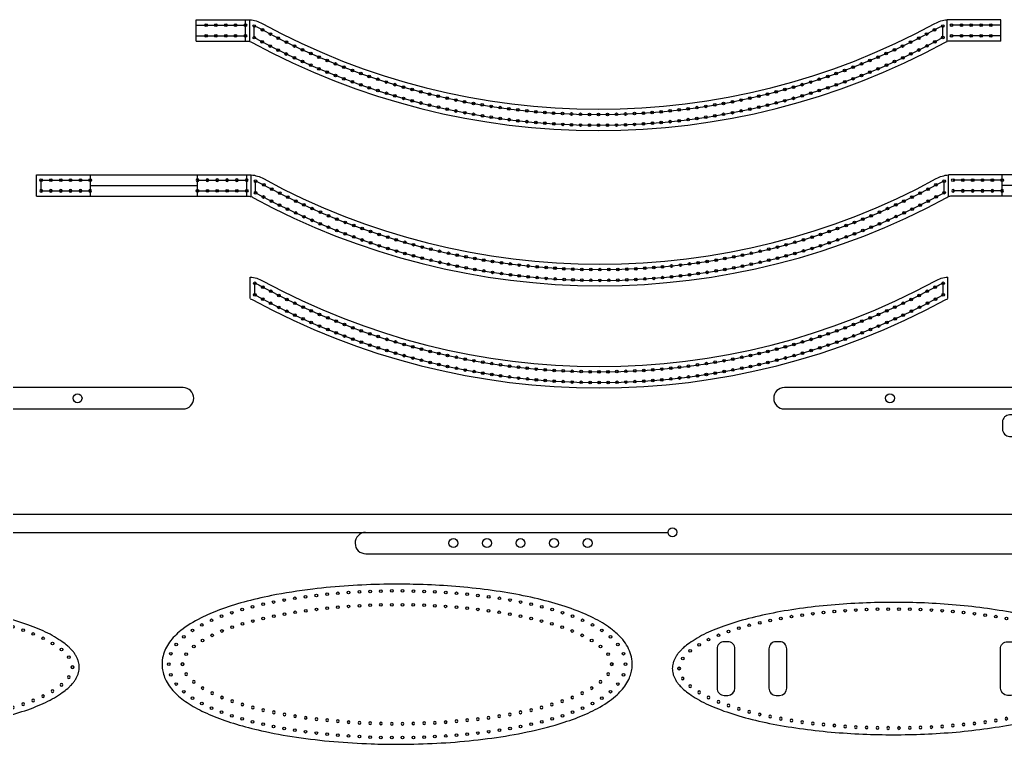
# Model space of a CAD drawing. Header units: millimetres. Extents: x 333 to 1754, y 862 to 1633.
# Drawn here: x 727 to 1278, y 1228 to 1633 of the extents above; entities that cross this region are included whole.
import ezdxf

# ---------------------------------------------------------------- set-up
doc = ezdxf.new("R2010")
doc.units = ezdxf.units.MM

# ---------------------------------------------------------------- blocks, each defined once
blk = doc.blocks.new('*U60')
blk.add_circle((0, 0), 2.5)
blk = doc.blocks.new('*U62')
at = {"color": 0, "linetype": 'ByBlock', "lineweight": -2, "transparency": 16777216, "rotation": 180}
for p in [(1435.17, 897.9), (1453.92, 897.9), (1472.67, 897.9), (1491.42, 897.9), (1510.17, 897.9)]:
    blk.add_blockref('*U60', p, dxfattribs=at)
blk = doc.blocks.new('*U87')
blk.add_circle((0, 0), 0.75)
blk = doc.blocks.new('*U88')
at = {"color": 0, "linetype": 'ByBlock', "lineweight": -2, "transparency": 16777216}
for p in [(738.77, 1542.91), (744.27, 1542.91), (749.77, 1542.91), (755.27, 1542.91), (760.77, 1542.91), (766.27, 1542.91)]:
    blk.add_blockref('*U87', p, dxfattribs=at)
blk = doc.blocks.new('*U89')
blk.add_circle((0, 0), 0.75)
blk = doc.blocks.new('*U91')
at = {"color": 0, "linetype": 'ByBlock', "lineweight": -2, "transparency": 16777216}
for p in [(738.77, 1542.91), (744.27, 1542.91), (749.77, 1542.91), (755.27, 1542.91), (760.77, 1542.91), (766.27, 1542.91)]:
    blk.add_blockref('*U89', p, dxfattribs=at)
blk = doc.blocks.new('*U95')
blk.add_circle((0, 0), 0.75)
blk = doc.blocks.new('*U96')
at = {"color": 0, "linetype": 'ByBlock', "lineweight": -2, "transparency": 16777216}
for p in [(738.77, 1542.91), (744.27, 1542.91), (749.77, 1542.91), (755.27, 1542.91), (760.77, 1542.91), (766.27, 1542.91)]:
    blk.add_blockref('*U95', p, dxfattribs=at)
blk = doc.blocks.new('*U92')
blk.add_circle((0, 0), 0.75)
blk = doc.blocks.new('*U94')
at = {"color": 0, "linetype": 'ByBlock', "lineweight": -2, "transparency": 16777216}
for p in [(738.77, 1542.91), (744.27, 1542.91), (749.77, 1542.91), (755.27, 1542.91), (760.77, 1542.91), (766.27, 1542.91)]:
    blk.add_blockref('*U92', p, dxfattribs=at)
blk = doc.blocks.new('*U97')
blk.add_circle((0, 0), 0.75)
blk = doc.blocks.new('*U98')
at = {"color": 0, "linetype": 'ByBlock', "lineweight": -2, "transparency": 16777216}
for p, rotation in [((858.77, 1542.4), 343.8102949112793), ((863.31, 1540.27), 331.7163696974409), ((867.74, 1537.92), 332.44159098725), ((1234.8, 1537.92), 27.55840901272423), ((1239.24, 1540.27), 28.28363030253378), ((1243.77, 1542.4), 16.18970508889122), ((872.21, 1535.63), 333.166812277059), ((876.7, 1533.39), 333.8920335668676), ((1225.84, 1533.39), 26.10796643310564), ((1230.34, 1535.63), 26.83318772291519), ((881.23, 1531.21), 334.6172548566761), ((885.78, 1529.09), 335.3424761464852), ((890.35, 1527.02), 336.0676974362942), ((1212.19, 1527.02), 23.93230256367799), ((1216.77, 1529.09), 24.65752385348657), ((1221.32, 1531.21), 25.3827451432961), ((894.96, 1525.01), 336.7929187261033), ((899.58, 1523.06), 337.5181400159128), ((904.23, 1521.17), 338.2433613057218), ((1198.31, 1521.17), 21.75663869425037), ((1202.96, 1523.06), 22.48185998405993), ((1207.59, 1525.01), 23.20708127386945), ((908.91, 1519.34), 338.9685825955303), ((913.61, 1517.57), 339.6938038853389), ((918.33, 1515.86), 340.4190251751484), ((1184.22, 1515.86), 19.58097482482325), ((1188.94, 1517.57), 20.30619611463179), ((1193.64, 1519.34), 21.03141740444084), ((923.07, 1514.2), 341.144246464957), ((927.83, 1512.61), 341.8694677547655), ((932.61, 1511.08), 342.5946890445746), ((937.41, 1509.61), 343.3199103343841), ((1165.13, 1509.61), 16.68008966558808), ((1169.93, 1511.08), 17.40531095539662), ((1174.72, 1512.61), 18.13053224520566), ((1179.48, 1514.2), 18.85575353501471), ((942.23, 1508.2), 344.0451316241936), ((947.07, 1506.85), 344.7703529140027), ((951.92, 1505.56), 345.4955742038117), ((956.79, 1504.33), 346.2207954936203), ((1145.76, 1504.33), 13.77920450635239), ((1150.62, 1505.56), 14.50442579616094), ((1155.48, 1506.85), 15.22964708596999), ((1160.31, 1508.2), 15.95486837577953), ((961.67, 1503.17), 346.9460167834293), ((966.57, 1502.06), 347.6712380732384), ((971.48, 1501.02), 348.3964593630474), ((976.41, 1500.04), 349.121680652856), ((981.34, 1499.13), 349.8469019426645), ((1121.2, 1499.13), 10.15309805730819), ((1126.14, 1500.04), 10.87831934711769), ((1131.06, 1501.02), 11.60354063692725), ((1135.97, 1502.06), 12.3287619267358), ((1140.87, 1503.17), 13.05398321654383), ((986.29, 1498.27), 350.5721232324721), ((991.25, 1497.48), 351.2973445222801), ((996.22, 1496.75), 352.0225658120897), ((1001.2, 1496.09), 352.7477871018992), ((1006.18, 1495.49), 353.4730083917083), ((1011.17, 1494.95), 354.1982296815168), ((1016.17, 1494.47), 354.9234509713253), ((1021.18, 1494.06), 355.6486722611345), ((1026.18, 1493.71), 356.3738935509429), ((1031.2, 1493.42), 357.0991148407521), ((1036.21, 1493.2), 357.8243361305607), ((1041.23, 1493.04), 358.5495574203683), ((1061.31, 1493.04), 1.450442579603066), ((1066.33, 1493.2), 2.175663869412023), ((1071.35, 1493.42), 2.900885159220625), ((1076.36, 1493.71), 3.626106449028683), ((1081.37, 1494.06), 4.35132773883675), ((1086.37, 1494.47), 5.076549028644823), ((1091.37, 1494.95), 5.801770318453344), ((1096.36, 1495.49), 6.526991608262392), ((1101.35, 1496.09), 7.252212898071994), ((1106.33, 1496.75), 7.977434187880987), ((1111.29, 1497.48), 8.70265547768954), ((1116.25, 1498.27), 9.42787676749865), ((1046.25, 1492.95), 359.2747787101759), ((1056.29, 1492.95), 0.7252212897939668)]:
    blk.add_blockref('*U97', p, dxfattribs=dict(at, rotation=rotation))
blk.add_blockref('*U97', (1051.27, 1492.91), dxfattribs=at)
blk = doc.blocks.new('*U99')
blk.add_circle((0, 0), 0.75)
blk = doc.blocks.new('*U100')
at = {"color": 0, "linetype": 'ByBlock', "lineweight": -2, "transparency": 16777216}
for p, rotation in [((858.77, 1535.91), 331.4426216094349), ((863.2, 1533.53), 332.1566682406365), ((1239.41, 1533.56), 27.85230547437936), ((1243.83, 1535.94), 28.56635210558097), ((867.65, 1531.22), 332.8707148718381), ((872.13, 1528.96), 333.5847615030393), ((876.64, 1526.75), 334.2988081342404), ((1225.97, 1526.78), 25.71016558077341), ((1230.47, 1528.99), 26.42421221197558), ((1234.95, 1531.25), 27.13825884317771), ((881.17, 1524.6), 335.0128547654425), ((885.73, 1522.51), 335.7269013966447), ((890.32, 1520.48), 336.4409480278468), ((1212.28, 1520.5), 23.56802568716748), ((1216.87, 1522.54), 24.28207231836914), ((1221.43, 1524.63), 24.99611894957128), ((894.93, 1518.5), 337.154994659049), ((899.57, 1516.58), 337.8690412902505), ((1203.03, 1516.61), 22.13993242476421), ((1207.67, 1518.53), 22.85397905596587), ((904.23, 1514.72), 338.5830879214518), ((908.91, 1512.92), 339.2971345526528), ((913.62, 1511.17), 340.011181183855), ((918.35, 1509.49), 340.7252278150577), ((1184.26, 1509.51), 19.28374589995668), ((1188.99, 1511.19), 19.9977925311583), ((1193.69, 1512.94), 20.71183916235993), ((1198.37, 1514.74), 21.42588579356207), ((923.09, 1507.86), 341.4392744462598), ((927.86, 1506.29), 342.153321077462), ((932.65, 1504.78), 342.8673677086641), ((1169.96, 1504.8), 17.14160600635023), ((1174.74, 1506.31), 17.85565263755238), ((1179.51, 1507.88), 18.56969926875452), ((937.45, 1503.33), 343.5814143398657), ((942.27, 1501.95), 344.2954609710669), ((947.11, 1500.62), 345.0095076022681), ((951.97, 1499.35), 345.7235542334696), ((1150.64, 1499.37), 14.28541948154163), ((1155.49, 1500.63), 14.99946611274377), ((1160.33, 1501.96), 15.71351274394593), ((1165.15, 1503.35), 16.42755937514807), ((956.84, 1498.14), 346.4376008646707), ((961.73, 1497), 347.1516474958729), ((966.63, 1495.91), 347.8656941270746), ((971.54, 1494.89), 348.5797407582767), ((976.46, 1493.92), 349.2937873894788), ((981.4, 1493.02), 350.0078340206809), ((1121.21, 1493.03), 10.00113969432924), ((1126.14, 1493.94), 10.71518632553145), ((1131.07, 1494.9), 11.42923295673307), ((1135.98, 1495.92), 12.14327958793523), ((1140.88, 1497.01), 12.85732621913731), ((1145.77, 1498.16), 13.57137285033952), ((986.35, 1492.18), 350.7218806518826), ((991.31, 1491.4), 351.4359272830837), ((996.27, 1490.69), 352.1499739142849), ((1001.25, 1490.03), 352.864020545487), ((1006.23, 1489.44), 353.5780671766892), ((1011.22, 1488.91), 354.2921138078898), ((1016.22, 1488.44), 355.0061604390914), ((1021.22, 1488.04), 355.7202070702936), ((1026.23, 1487.69), 356.4342537014958), ((1076.38, 1487.7), 3.574720013515085), ((1081.39, 1488.04), 4.288766644716582), ((1086.39, 1488.45), 5.002813275917857), ((1091.39, 1488.92), 5.716859907119372), ((1096.38, 1489.45), 6.430906538321618), ((1101.36, 1490.04), 7.144953169522727), ((1106.33, 1490.7), 7.85899980072388), ((1111.3, 1491.41), 8.573046431925441), ((1116.26, 1492.19), 9.287093063127605), ((1031.24, 1487.41), 357.1483003326979), ((1036.25, 1487.19), 357.8623469639), ((1041.27, 1487.04), 358.5763935951016), ((1046.29, 1486.95), 359.290440226304), ((1051.3, 1486.91), 0.004486857512984799), ((1056.32, 1486.95), 0.7185334887076087), ((1061.34, 1487.04), 1.432580119910216), ((1066.36, 1487.2), 2.146626751111555), ((1071.37, 1487.42), 2.860673382313471)]:
    blk.add_blockref('*U99', p, dxfattribs=dict(at, rotation=rotation))
blk = doc.blocks.new('*U106')
blk.add_circle((0, 0), 0.75)
blk = doc.blocks.new('*U107')
at = {"color": 0, "linetype": 'ByBlock', "lineweight": -2, "transparency": 16777216}
for p in [(738.77, 1542.91), (744.27, 1542.91), (749.77, 1542.91), (755.27, 1542.91), (760.77, 1542.91), (766.27, 1542.91)]:
    blk.add_blockref('*U106', p, dxfattribs=at)
blk = doc.blocks.new('*U104')
blk.add_circle((0, 0), 0.75)
blk = doc.blocks.new('*U105')
at = {"color": 0, "linetype": 'ByBlock', "lineweight": -2, "transparency": 16777216}
for p in [(738.77, 1542.91), (744.27, 1542.91), (749.77, 1542.91), (755.27, 1542.91), (760.77, 1542.91), (766.27, 1542.91)]:
    blk.add_blockref('*U104', p, dxfattribs=at)
blk = doc.blocks.new('*U119')
blk.add_circle((0, 0), 0.75)
blk = doc.blocks.new('*U120')
at = {"color": 0, "linetype": 'ByBlock', "lineweight": -2, "transparency": 16777216}
for p, rotation in [((858.29, 1485.28), 343.8102949112793), ((862.83, 1483.15), 331.716369697441), ((1238.76, 1483.15), 28.28363030254546), ((1243.29, 1485.28), 16.18970508890392), ((867.27, 1480.8), 332.4415909872485), ((871.73, 1478.5), 333.166812277057), ((876.23, 1476.27), 333.8920335668656), ((1225.36, 1476.27), 26.10796643312034), ((1229.86, 1478.5), 26.83318772292888), ((1234.32, 1480.8), 27.55840901273742), ((880.75, 1474.09), 334.6172548566742), ((885.3, 1471.96), 335.3424761464827), ((1216.29, 1471.96), 24.65752385350426), ((1220.84, 1474.09), 25.3827451433128), ((889.88, 1469.9), 336.0676974362917), ((894.48, 1467.89), 336.7929187261002), ((899.1, 1465.94), 337.5181400159083), ((1202.48, 1465.94), 22.48185998402077), ((1207.11, 1467.89), 23.20708127382979), ((1211.71, 1469.9), 23.93230256369572), ((903.76, 1464.05), 338.2433613057163), ((908.43, 1462.22), 338.9685825955244), ((913.13, 1460.44), 339.6938038853324), ((1188.46, 1460.44), 20.30619611459515), ((1193.16, 1462.22), 21.03141740440317), ((1197.83, 1464.05), 21.75663869421169), ((917.85, 1458.73), 340.4190251751415), ((922.59, 1457.08), 341.1442464649496), ((927.35, 1455.49), 341.8694677547581), ((1174.24, 1455.49), 18.13053224516999), ((1179, 1457.08), 18.85575353497806), ((1183.74, 1458.73), 19.58097482478658), ((932.13, 1453.95), 342.5946890445666), ((936.93, 1452.48), 343.3199103343752), ((941.75, 1451.07), 344.0451316241837), ((946.59, 1449.72), 344.7703529139922), ((1155, 1449.72), 15.22964708593885), ((1159.84, 1451.07), 15.95486837574688), ((1164.65, 1452.48), 16.68008966555441), ((1169.46, 1453.95), 17.40531095536249), ((951.44, 1448.43), 345.4955742038008), ((956.31, 1447.21), 346.2207954936083), ((961.19, 1446.04), 346.9460167834163), ((966.09, 1444.94), 347.6712380732243), ((971.01, 1443.9), 348.3964593630324), ((1130.58, 1443.9), 11.60354063689663), ((1135.5, 1444.94), 12.32876192670568), ((1140.39, 1446.04), 13.05398321651426), ((1145.28, 1447.21), 13.77920450632274), ((1150.15, 1448.43), 14.50442579613084), ((975.93, 1442.92), 349.1216806528404), ((980.87, 1442), 349.8469019426495), ((985.81, 1441.15), 350.572123232458), ((990.77, 1440.36), 351.2973445222656), ((995.74, 1439.63), 352.0225658120731), ((1000.72, 1438.96), 352.7477871018805), ((1005.7, 1438.36), 353.4730083916887), ((1010.69, 1437.82), 354.1982296814972), ((1090.89, 1437.82), 5.801770318429809), ((1095.89, 1438.36), 6.526991608237825), ((1100.87, 1438.96), 7.252212898046396), ((1105.85, 1439.63), 7.977434187854448), ((1110.82, 1440.36), 8.702655477662464), ((1115.77, 1441.15), 9.427876767470497), ((1120.72, 1442), 10.15309805727852), ((1125.66, 1442.92), 10.87831934708708), ((1015.69, 1437.35), 354.9234509713053), ((1020.7, 1436.93), 355.6486722611133), ((1025.71, 1436.59), 356.373893550921), ((1030.72, 1436.3), 357.0991148407285), ((1035.73, 1436.08), 357.824336130537), ((1040.75, 1435.92), 358.5495574203456), ((1045.77, 1435.82), 359.2747787101533), ((1055.82, 1435.82), 0.7252212897703461), ((1060.84, 1435.92), 1.450442579578438), ((1065.85, 1436.08), 2.175663869386554), ((1070.87, 1436.3), 2.90088515919511), ((1075.88, 1436.59), 3.626106449004242), ((1080.89, 1436.93), 4.351327738813275), ((1085.9, 1437.35), 5.07654902862182)]:
    blk.add_blockref('*U119', p, dxfattribs=dict(at, rotation=rotation))
blk.add_blockref('*U119', (1050.79, 1435.79), dxfattribs=at)
blk = doc.blocks.new('*U117')
blk.add_circle((0, 0), 0.75)
blk = doc.blocks.new('*U118')
at = {"color": 0, "linetype": 'ByBlock', "lineweight": -2, "transparency": 16777216}
for p, rotation in [((858.29, 1478.78), 331.4426216094349), ((862.72, 1476.41), 332.1566682406365), ((1238.93, 1476.44), 27.85230547437936), ((1243.35, 1478.81), 28.56635210558097), ((867.17, 1474.1), 332.8707148718381), ((871.65, 1471.83), 333.5847615030393), ((1230, 1471.86), 26.42421221197558), ((1234.48, 1474.12), 27.13825884317771), ((876.16, 1469.63), 334.2988081342404), ((880.69, 1467.48), 335.0128547654425), ((885.25, 1465.39), 335.7269013966447), ((1216.39, 1465.42), 24.28207231836914), ((1220.95, 1467.51), 24.99611894957128), ((1225.49, 1469.66), 25.71016558077341), ((889.84, 1463.36), 336.4409480278468), ((894.45, 1461.38), 337.154994659049), ((1207.19, 1461.4), 22.85397905596587), ((1211.8, 1463.38), 23.56802568716748), ((899.09, 1459.46), 337.8690412902505), ((903.75, 1457.6), 338.5830879214518), ((908.44, 1455.79), 339.2971345526528), ((1193.21, 1455.82), 20.71183916235993), ((1197.89, 1457.62), 21.42588579356207), ((1202.56, 1459.48), 22.13993242476421), ((913.14, 1454.05), 340.011181183855), ((917.87, 1452.36), 340.7252278150577), ((922.61, 1450.74), 341.4392744462598), ((927.38, 1449.17), 342.153321077462), ((1174.27, 1449.19), 17.85565263755238), ((1179.03, 1450.76), 18.56969926875452), ((1183.78, 1452.38), 19.28374589995668), ((1188.51, 1454.07), 19.9977925311583), ((932.17, 1447.66), 342.8673677086641), ((936.97, 1446.21), 343.5814143398657), ((941.8, 1444.82), 344.2954609710669), ((946.64, 1443.5), 345.0095076022681), ((1155.01, 1443.51), 14.99946611274377), ((1159.85, 1444.84), 15.71351274394593), ((1164.68, 1446.23), 16.42755937514807), ((1169.48, 1447.68), 17.14160600635023), ((951.49, 1442.23), 345.7235542334696), ((956.36, 1441.02), 346.4376008646707), ((961.25, 1439.87), 347.1516474958729), ((966.15, 1438.79), 347.8656941270746), ((971.06, 1437.76), 348.5797407582767), ((1130.59, 1437.78), 11.42923295673307), ((1135.5, 1438.8), 12.14327958793523), ((1140.4, 1439.89), 12.85732621913731), ((1145.29, 1441.04), 13.57137285033952), ((1150.16, 1442.24), 14.28541948154163), ((975.99, 1436.8), 349.2937873894788), ((980.92, 1435.9), 350.0078340206809), ((985.87, 1435.06), 350.7218806518826), ((990.83, 1434.28), 351.4359272830837), ((995.79, 1433.56), 352.1499739142849), ((1000.77, 1432.91), 352.864020545487), ((1005.75, 1432.32), 353.5780671766892), ((1095.9, 1432.33), 6.430906538321618), ((1100.88, 1432.92), 7.144953169522727), ((1105.86, 1433.57), 7.85899980072388), ((1110.82, 1434.29), 8.573046431925441), ((1115.78, 1435.07), 9.287093063127605), ((1120.73, 1435.91), 10.00113969432924), ((1125.66, 1436.81), 10.71518632553145), ((1010.74, 1431.79), 354.2921138078898), ((1015.74, 1431.32), 355.0061604390914), ((1020.74, 1430.91), 355.7202070702936), ((1025.75, 1430.57), 356.4342537014958), ((1030.76, 1430.29), 357.1483003326979), ((1035.77, 1430.07), 357.8623469639), ((1040.79, 1429.92), 358.5763935951016), ((1045.81, 1429.82), 359.290440226304), ((1050.83, 1429.79), 0.004486857512984799), ((1055.84, 1429.82), 0.7185334887076087), ((1060.86, 1429.92), 1.432580119910216), ((1065.88, 1430.07), 2.146626751111555), ((1070.89, 1430.29), 2.860673382313471), ((1075.9, 1430.57), 3.574720013515085), ((1080.91, 1430.92), 4.288766644716582), ((1085.91, 1431.33), 5.002813275917857), ((1090.91, 1431.79), 5.716859907119372)]:
    blk.add_blockref('*U117', p, dxfattribs=dict(at, rotation=rotation))
blk = doc.blocks.new('*U158')
blk.add_circle((0, 0), 0.75)
blk = doc.blocks.new('*U159')
at = {"color": 0, "linetype": 'ByBlock', "lineweight": -2, "transparency": 16777216}
for p, rotation in [((858.01, 1629.12), 343.8102949112793), ((862.55, 1627), 331.7163696974409), ((1238.48, 1627), 28.28363030253378), ((1243.02, 1629.12), 16.18970508889122), ((866.99, 1624.65), 332.44159098725), ((871.45, 1622.35), 333.166812277059), ((875.95, 1620.12), 333.8920335668676), ((1225.08, 1620.12), 26.10796643310564), ((1229.58, 1622.35), 26.83318772291519), ((1234.04, 1624.65), 27.55840901272423), ((880.47, 1617.93), 334.6172548566761), ((885.02, 1615.81), 335.3424761464852), ((1216.01, 1615.81), 24.65752385348657), ((1220.56, 1617.93), 25.3827451432961), ((889.6, 1613.75), 336.0676974362942), ((894.2, 1611.74), 336.7929187261033), ((898.83, 1609.79), 337.5181400159128), ((1202.2, 1609.79), 22.48185998405993), ((1206.83, 1611.74), 23.20708127386945), ((1211.43, 1613.75), 23.93230256367799), ((903.48, 1607.9), 338.2433613057218), ((908.15, 1606.07), 338.9685825955303), ((912.85, 1604.29), 339.6938038853389), ((1188.18, 1604.29), 20.30619611463179), ((1192.88, 1606.07), 21.03141740444084), ((1197.55, 1607.9), 21.75663869425037), ((917.57, 1602.58), 340.4190251751484), ((922.31, 1600.93), 341.144246464957), ((927.07, 1599.34), 341.8694677547655), ((931.85, 1597.8), 342.5946890445746), ((1169.18, 1597.8), 17.40531095539662), ((1173.96, 1599.34), 18.13053224520566), ((1178.72, 1600.93), 18.85575353501471), ((1183.46, 1602.58), 19.58097482482325), ((936.65, 1596.33), 343.3199103343841), ((941.47, 1594.92), 344.0451316241936), ((946.31, 1593.57), 344.7703529140027), ((951.16, 1592.28), 345.4955742038117), ((1149.87, 1592.28), 14.50442579616094), ((1154.72, 1593.57), 15.22964708596999), ((1159.56, 1594.92), 15.95486837577953), ((1164.38, 1596.33), 16.68008966558808), ((956.03, 1591.06), 346.2207954936203), ((960.92, 1589.89), 346.9460167834293), ((965.81, 1588.79), 347.6712380732384), ((970.73, 1587.75), 348.3964593630474), ((975.65, 1586.77), 349.121680652856), ((1125.38, 1586.77), 10.87831934711769), ((1130.3, 1587.75), 11.60354063692725), ((1135.22, 1588.79), 12.3287619267358), ((1140.11, 1589.89), 13.05398321654383), ((1145, 1591.06), 13.77920450635239), ((980.59, 1585.85), 349.8469019426645), ((985.53, 1585), 350.5721232324721), ((990.49, 1584.21), 351.2973445222801), ((995.46, 1583.48), 352.0225658120897), ((1000.44, 1582.81), 352.7477871018992), ((1005.42, 1582.21), 353.4730083917083), ((1010.41, 1581.67), 354.1982296815168), ((1015.41, 1581.2), 354.9234509713253), ((1085.62, 1581.2), 5.076549028644823), ((1090.61, 1581.67), 5.801770318453344), ((1095.61, 1582.21), 6.526991608262392), ((1100.59, 1582.81), 7.252212898071994), ((1105.57, 1583.48), 7.977434187880987), ((1110.54, 1584.21), 8.70265547768954), ((1115.49, 1585), 9.42787676749865), ((1120.44, 1585.85), 10.15309805730819), ((1020.42, 1580.78), 355.6486722611345), ((1025.43, 1580.43), 356.3738935509429), ((1030.44, 1580.15), 357.0991148407521), ((1035.46, 1579.93), 357.8243361305607), ((1040.47, 1579.77), 358.5495574203683), ((1045.49, 1579.67), 359.2747787101759), ((1055.54, 1579.67), 0.7252212897939668), ((1060.56, 1579.77), 1.450442579603066), ((1065.57, 1579.93), 2.175663869412023), ((1070.59, 1580.15), 2.900885159220625), ((1075.6, 1580.43), 3.626106449028683), ((1080.61, 1580.78), 4.35132773883675)]:
    blk.add_blockref('*U158', p, dxfattribs=dict(at, rotation=rotation))
blk.add_blockref('*U158', (1050.51, 1579.64), dxfattribs=at)
blk = doc.blocks.new('*U160')
blk.add_circle((0, 0), 0.75)
blk = doc.blocks.new('*U161')
at = {"color": 0, "linetype": 'ByBlock', "lineweight": -2, "transparency": 16777216}
for p, rotation in [((858.01, 1622.63), 331.4426216094349), ((862.44, 1620.26), 332.1566682406365), ((1238.65, 1620.29), 27.85230547437936), ((1243.07, 1622.66), 28.56635210558097), ((866.89, 1617.94), 332.8707148718381), ((871.37, 1615.68), 333.5847615030393), ((1229.72, 1615.71), 26.42421221197558), ((1234.2, 1617.97), 27.13825884317771), ((875.88, 1613.48), 334.2988081342404), ((880.41, 1611.33), 335.0128547654425), ((884.98, 1609.24), 335.7269013966447), ((1216.11, 1609.27), 24.28207231836914), ((1220.67, 1611.36), 24.99611894957128), ((1225.21, 1613.51), 25.71016558077341), ((889.56, 1607.2), 336.4409480278468), ((894.18, 1605.23), 337.154994659049), ((898.81, 1603.31), 337.8690412902505), ((1202.28, 1603.33), 22.13993242476421), ((1206.91, 1605.25), 22.85397905596587), ((1211.52, 1607.23), 23.56802568716748), ((903.47, 1601.45), 338.5830879214518), ((908.16, 1599.64), 339.2971345526528), ((912.86, 1597.9), 340.011181183855), ((1188.23, 1597.92), 19.9977925311583), ((1192.93, 1599.67), 20.71183916235993), ((1197.62, 1601.47), 21.42588579356207), ((917.59, 1596.21), 340.7252278150577), ((922.34, 1594.59), 341.4392744462598), ((927.1, 1593.02), 342.153321077462), ((1173.99, 1593.04), 17.85565263755238), ((1178.75, 1594.61), 18.56969926875452), ((1183.5, 1596.23), 19.28374589995668), ((931.89, 1591.51), 342.8673677086641), ((936.69, 1590.06), 343.5814143398657), ((941.52, 1588.67), 344.2954609710669), ((946.36, 1587.34), 345.0095076022681), ((1154.73, 1587.36), 14.99946611274377), ((1159.57, 1588.69), 15.71351274394593), ((1164.4, 1590.08), 16.42755937514807), ((1169.2, 1591.53), 17.14160600635023), ((951.21, 1586.08), 345.7235542334696), ((956.08, 1584.87), 346.4376008646707), ((960.97, 1583.72), 347.1516474958729), ((965.87, 1582.64), 347.8656941270746), ((970.78, 1581.61), 348.5797407582767), ((1130.31, 1581.63), 11.42923295673307), ((1135.22, 1582.65), 12.14327958793523), ((1140.12, 1583.74), 12.85732621913731), ((1145.01, 1584.88), 13.57137285033952), ((1149.88, 1586.09), 14.28541948154163), ((975.71, 1580.65), 349.2937873894788), ((980.64, 1579.75), 350.0078340206809), ((985.59, 1578.91), 350.7218806518826), ((990.55, 1578.13), 351.4359272830837), ((995.52, 1577.41), 352.1499739142849), ((1000.49, 1576.76), 352.864020545487), ((1005.47, 1576.17), 353.5780671766892), ((1010.46, 1575.64), 354.2921138078898), ((1090.63, 1575.64), 5.716859907119372), ((1095.62, 1576.17), 6.430906538321618), ((1100.6, 1576.77), 7.144953169522727), ((1105.58, 1577.42), 7.85899980072388), ((1110.54, 1578.14), 8.573046431925441), ((1115.5, 1578.92), 9.287093063127605), ((1120.45, 1579.76), 10.00113969432924), ((1125.39, 1580.66), 10.71518632553145), ((1015.46, 1575.17), 355.0061604390914), ((1020.46, 1574.76), 355.7202070702936), ((1025.47, 1574.42), 356.4342537014958), ((1030.48, 1574.14), 357.1483003326979), ((1035.49, 1573.92), 357.8623469639), ((1040.51, 1573.76), 358.5763935951016), ((1045.53, 1573.67), 359.290440226304), ((1050.55, 1573.64), 0.004486857512984799), ((1055.56, 1573.67), 0.7185334887076087), ((1060.58, 1573.77), 1.432580119910216), ((1065.6, 1573.92), 2.146626751111555), ((1070.61, 1574.14), 2.860673382313471), ((1075.62, 1574.42), 3.574720013515085), ((1080.63, 1574.77), 4.288766644716582), ((1085.63, 1575.17), 5.002813275917857)]:
    blk.add_blockref('*U160', p, dxfattribs=dict(at, rotation=rotation))
blk = doc.blocks.new('*U217')
blk.add_circle((0, 0), 0.75)
blk = doc.blocks.new('*U218')
at = {"color": 0, "linetype": 'ByBlock', "lineweight": -2, "transparency": 16777216}
for p, rotation in [((1170.4, 1300.57), 6.760595724201992), ((1176.39, 1301.23), 5.759112403430022), ((1182.4, 1301.78), 4.799881578627159), ((1188.42, 1302.24), 3.879311159590502), ((1194.44, 1302.6), 2.990578843535652), ((1200.47, 1302.87), 2.123777972413225), ((1206.5, 1303.05), 1.270080880164254), ((1212.54, 1303.14), 0.4214549899968107), ((1218.57, 1303.14), 359.5773654335633), ((1224.6, 1303.05), 358.7324570293518), ((1230.63, 1302.87), 357.8787995943981), ((1236.66, 1302.6), 357.0081312391536), ((1242.69, 1302.24), 356.1171096652988), ((1248.7, 1301.78), 355.1996571046817), ((1254.71, 1301.23), 354.2448671099508), ((1260.71, 1300.57), 353.2403305437588), ((1140.67, 1295.51), 13.02736091706474), ((1146.56, 1296.79), 11.53318814379118), ((1152.49, 1297.92), 10.18351276936987), ((1158.44, 1298.92), 8.95166534063422), ((1164.41, 1299.8), 7.818670352272609), ((1266.7, 1299.8), 352.179139227606), ((1272.67, 1298.92), 351.0461028794381), ((1278.62, 1297.92), 349.8180856635641), ((1284.54, 1296.79), 348.4693877239357), ((1290.44, 1295.51), 346.9737654198507), ((1123.26, 1290.58), 19.03970234484576), ((1129, 1292.43), 16.69106752990484), ((1134.81, 1294.06), 14.7196555553896), ((1296.3, 1294.06), 345.2775225528425), ((1302.11, 1292.43), 343.3042999972552), ((1307.85, 1290.58), 340.9650978185067), ((1112.08, 1286.05), 25.69572679213755), ((1117.6, 1288.48), 21.9269137708955), ((1313.5, 1288.48), 338.0700192252737), ((1319.03, 1286.05), 334.3041090162039), ((1101.8, 1279.78), 39.05127504204036), ((1106.76, 1283.2), 30.91157760288973), ((1324.35, 1283.2), 329.0923968428096), ((1329.31, 1279.78), 320.9469066721832), ((1097.6, 1275.47), 54.34388644983583), ((1333.51, 1275.47), 305.6383201475713), ((1095.55, 1269.9), 90), ((1335.55, 1269.9), 269.9649080480576)]:
    blk.add_blockref('*U217', p, dxfattribs=dict(at, rotation=rotation))
blk = doc.blocks.new('*U219')
blk.add_circle((0, 0), 0.75)
blk = doc.blocks.new('*U221')
at = {"color": 0, "linetype": 'ByBlock', "lineweight": -2, "transparency": 16777216}
for p, rotation in [((1170.4, 1300.57), 6.760595724201992), ((1176.39, 1301.23), 5.759112403430022), ((1182.4, 1301.78), 4.799881578627159), ((1188.42, 1302.24), 3.879311159590502), ((1194.44, 1302.6), 2.990578843535652), ((1200.47, 1302.87), 2.123777972413225), ((1206.5, 1303.05), 1.270080880164254), ((1212.54, 1303.14), 0.4214549899968107), ((1218.57, 1303.14), 359.5773654335633), ((1224.6, 1303.05), 358.7324570293518), ((1230.63, 1302.87), 357.8787995943981), ((1236.66, 1302.6), 357.0081312391536), ((1242.69, 1302.24), 356.1171096652988), ((1248.7, 1301.78), 355.1996571046817), ((1254.71, 1301.23), 354.2448671099508), ((1260.71, 1300.57), 353.2403305437588), ((1140.67, 1295.51), 13.02736091706474), ((1146.56, 1296.79), 11.53318814379118), ((1152.49, 1297.92), 10.18351276936987), ((1158.44, 1298.92), 8.95166534063422), ((1164.41, 1299.8), 7.818670352272609), ((1266.7, 1299.8), 352.179139227606), ((1272.67, 1298.92), 351.0461028794381), ((1278.62, 1297.92), 349.8180856635641), ((1284.54, 1296.79), 348.4693877239357), ((1290.44, 1295.51), 346.9737654198507), ((1123.26, 1290.58), 19.03970234484576), ((1129, 1292.43), 16.69106752990484), ((1134.81, 1294.06), 14.7196555553896), ((1296.3, 1294.06), 345.2775225528425), ((1302.11, 1292.43), 343.3042999972552), ((1307.85, 1290.58), 340.9650978185067), ((1112.08, 1286.05), 25.69572679213755), ((1117.6, 1288.48), 21.9269137708955), ((1313.5, 1288.48), 338.0700192252737), ((1319.03, 1286.05), 334.3041090162039), ((1101.8, 1279.78), 39.05127504204036), ((1106.76, 1283.2), 30.91157760288973), ((1324.35, 1283.2), 329.0923968428096), ((1329.31, 1279.78), 320.9469066721832), ((1097.6, 1275.47), 54.34388644983583), ((1333.51, 1275.47), 305.6383201475713), ((1095.55, 1269.9), 90), ((1335.55, 1269.9), 269.9649080480576)]:
    blk.add_blockref('*U219', p, dxfattribs=dict(at, rotation=rotation))
blk = doc.blocks.new('*U238')
blk.add_circle((0, 0), 0.75)
blk = doc.blocks.new('*U239')
at = {"color": 0, "linetype": 'ByBlock', "lineweight": -2, "transparency": 16777216}
for p, rotation in [((419.42, 1074.32), 4.799881578627159), ((425.44, 1074.78), 3.879311159590502), ((431.46, 1075.14), 2.990578843535652), ((437.49, 1075.41), 2.123777972413225), ((443.52, 1075.58), 1.270080880164254), ((449.55, 1075.67), 0.4214549899968107), ((455.59, 1075.67), 359.5773654335633), ((461.62, 1075.58), 358.7324570293518), ((467.65, 1075.41), 357.8787995943981), ((473.68, 1075.14), 357.0081312391536), ((479.7, 1074.78), 356.1171096652988), ((485.72, 1074.32), 355.1996571046817), ((383.58, 1069.32), 11.53318814379118), ((389.51, 1070.46), 10.18351276936987), ((395.46, 1071.46), 8.95166534063422), ((401.43, 1072.34), 7.818670352272609), ((407.41, 1073.11), 6.760595724201992), ((413.41, 1073.76), 5.759112403430022), ((491.73, 1073.76), 354.2448671099508), ((497.73, 1073.11), 353.2403305437588), ((503.71, 1072.34), 352.179139227606), ((509.68, 1071.46), 351.0461028794381), ((515.63, 1070.46), 349.8180856635641), ((521.56, 1069.32), 348.4693877239357), ((360.27, 1063.12), 19.03970234484576), ((366.02, 1064.97), 16.69106752990484), ((371.83, 1066.6), 14.7196555553896), ((377.68, 1068.04), 13.02736091706474), ((527.46, 1068.04), 346.9737654198507), ((533.31, 1066.6), 345.2775225528425), ((539.12, 1064.97), 343.3042999972552), ((544.87, 1063.12), 340.9650978185067), ((349.1, 1058.59), 25.69572679213755), ((354.62, 1061.01), 21.9269137708955), ((550.52, 1061.01), 338.0700192252737), ((556.05, 1058.59), 334.3041090162039), ((338.82, 1052.31), 39.05127504204036), ((343.78, 1055.74), 30.91157760288973), ((561.36, 1055.74), 329.0923968428096), ((566.32, 1052.31), 320.9469066721832), ((334.62, 1048), 54.34388644983583), ((570.52, 1048), 305.6383201475713), ((332.57, 1042.43), 90), ((572.57, 1042.43), 269.9649080480576)]:
    blk.add_blockref('*U238', p, dxfattribs=dict(at, rotation=rotation))
blk = doc.blocks.new('*U234')
blk.add_circle((0, 0), 0.75)
blk = doc.blocks.new('*U235')
at = {"color": 0, "linetype": 'ByBlock', "lineweight": -2, "transparency": 16777216}
for p, rotation in [((1170.4, 1300.57), 6.760595724201992), ((1176.39, 1301.23), 5.759112403430022), ((1182.4, 1301.78), 4.799881578627159), ((1188.42, 1302.24), 3.879311159590502), ((1194.44, 1302.6), 2.990578843535652), ((1200.47, 1302.87), 2.123777972413225), ((1206.5, 1303.05), 1.270080880164254), ((1212.54, 1303.14), 0.4214549899968107), ((1218.57, 1303.14), 359.5773654335633), ((1224.6, 1303.05), 358.7324570293518), ((1230.63, 1302.87), 357.8787995943981), ((1236.66, 1302.6), 357.0081312391536), ((1242.69, 1302.24), 356.1171096652988), ((1248.7, 1301.78), 355.1996571046817), ((1254.71, 1301.23), 354.2448671099508), ((1260.71, 1300.57), 353.2403305437588), ((1140.67, 1295.51), 13.02736091706474), ((1146.56, 1296.79), 11.53318814379118), ((1152.49, 1297.92), 10.18351276936987), ((1158.44, 1298.92), 8.95166534063422), ((1164.41, 1299.8), 7.818670352272609), ((1266.7, 1299.8), 352.179139227606), ((1272.67, 1298.92), 351.0461028794381), ((1278.62, 1297.92), 349.8180856635641), ((1284.54, 1296.79), 348.4693877239357), ((1290.44, 1295.51), 346.9737654198507), ((1123.26, 1290.58), 19.03970234484576), ((1129, 1292.43), 16.69106752990484), ((1134.81, 1294.06), 14.7196555553896), ((1296.3, 1294.06), 345.2775225528425), ((1302.11, 1292.43), 343.3042999972552), ((1307.85, 1290.58), 340.9650978185067), ((1112.08, 1286.05), 25.69572679213755), ((1117.6, 1288.48), 21.9269137708955), ((1313.5, 1288.48), 338.0700192252737), ((1319.03, 1286.05), 334.3041090162039), ((1101.8, 1279.78), 39.05127504204036), ((1106.76, 1283.2), 30.91157760288973), ((1324.35, 1283.2), 329.0923968428096), ((1329.31, 1279.78), 320.9469066721832), ((1097.6, 1275.47), 54.34388644983583), ((1333.51, 1275.47), 305.6383201475713), ((1095.55, 1269.9), 90), ((1335.55, 1269.9), 269.9649080480576)]:
    blk.add_blockref('*U234', p, dxfattribs=dict(at, rotation=rotation))
blk = doc.blocks.new('*U304')
blk.add_circle((0, 0), 0.75)
blk = doc.blocks.new('*U305')
at = {"color": 0, "linetype": 'ByBlock', "lineweight": -2, "transparency": 16777216}
for p, rotation in [((401.38, 1080.16), 7.638594844359919), ((407.38, 1080.91), 6.611182032834389), ((413.38, 1081.55), 5.639504795641986), ((419.39, 1082.09), 4.706930941716288), ((425.42, 1082.54), 3.806447556547957), ((431.44, 1082.9), 2.936055322648664), ((437.48, 1083.16), 2.085125860684871), ((443.51, 1083.34), 1.24479841848302), ((449.55, 1083.42), 0.4141869015300848), ((455.59, 1083.42), 359.5858970897204), ((461.63, 1083.34), 358.7550989010504), ((467.66, 1083.16), 357.9159423123433), ((473.7, 1082.9), 357.0642837504122), ((479.72, 1082.54), 356.1910468614669), ((485.75, 1082.09), 355.2925093996803), ((491.76, 1081.55), 354.3633059485687), ((497.77, 1080.91), 353.3891576137989), ((503.76, 1080.16), 352.3570177314904), ((371.73, 1074.58), 14.17521899096077), ((377.6, 1075.97), 12.60152796330439), ((383.51, 1077.22), 11.18920467402251), ((389.45, 1078.32), 9.90988870152217), ((395.41, 1079.3), 8.735785719103035), ((509.73, 1079.3), 351.2650792678145), ((515.69, 1078.32), 350.0922724012112), ((521.63, 1077.22), 348.8088236930309), ((527.54, 1075.97), 347.3972255025354), ((533.41, 1074.58), 345.8255605213112), ((354.42, 1069.25), 20.54873379029162), ((360.12, 1071.24), 18.05992561708839), ((365.9, 1073.01), 15.97386652044227), ((539.25, 1073.01), 344.0287747814499), ((545.02, 1071.24), 341.938688965605), ((550.72, 1069.25), 339.4524653951337), ((343.37, 1064.39), 27.53384379253332), ((348.82, 1066.99), 23.6143337442706), ((556.32, 1066.99), 336.3852459096021), ((561.77, 1064.39), 332.4664706350395), ((333.28, 1057.79), 40.27968021833069), ((338.15, 1061.37), 32.80045736827555), ((566.99, 1061.37), 327.201431957461), ((571.86, 1057.79), 319.7194280437168), ((329.06, 1053.5), 51.46731963467963), ((576.08, 1053.5), 308.5226521919539), ((325.99, 1048.32), 68.16399130190445), ((579.16, 1048.32), 291.8356124323607), ((324.82, 1042.43), 90), ((580.32, 1042.43), 270.0021262220275), ((325.99, 1036.55), 111.8277881454496), ((579.16, 1036.55), 248.1796445813297), ((329.06, 1031.37), 128.5223211805834), ((576.08, 1031.37), 231.4686229486252), ((333.28, 1027.07), 139.7255903129787), ((571.86, 1027.07), 220.2830502842532), ((338.15, 1023.5), 147.1993781243504), ((343.37, 1020.48), 152.4660065374798), ((561.77, 1020.48), 207.5333893661418), ((566.99, 1023.5), 212.7976918794892), ((348.82, 1017.88), 156.3856828027671), ((354.42, 1015.62), 159.4509340714116), ((360.12, 1013.62), 161.9402522814866), ((545.02, 1013.62), 198.0612052256199), ((550.72, 1015.62), 200.5473249573292), ((556.32, 1017.88), 203.6147675832196), ((365.9, 1011.86), 164.0258897701975), ((371.73, 1010.29), 165.8266505211267), ((377.6, 1008.89), 167.3991771534837), ((527.54, 1008.89), 192.6019698165049), ((533.41, 1010.29), 194.1759320548697), ((539.25, 1011.86), 195.9722360633559), ((383.51, 1007.65), 168.806883251726), ((389.45, 1006.55), 170.0919827827925), ((395.41, 1005.57), 171.2666334123405), ((401.38, 1004.71), 172.3573003257518), ((407.38, 1003.96), 173.3876886063404), ((413.38, 1003.32), 174.3638508144114), ((419.39, 1002.77), 175.2933945573317), ((485.75, 1002.77), 184.7049999368246), ((491.76, 1003.32), 185.6390972199017), ((497.77, 1003.96), 186.6125318699308), ((503.76, 1004.71), 187.6388880834659), ((509.73, 1005.57), 188.735846555036), ((515.69, 1006.55), 189.9104917744581), ((521.63, 1007.65), 191.1883992277508), ((425.42, 1002.33), 176.1903717363527), ((431.44, 1001.97), 177.064293670553), ((437.48, 1001.71), 177.916076878893), ((443.51, 1001.53), 178.7551147459657), ((449.55, 1001.44), 179.5859037032075), ((455.59, 1001.44), 180.4146311271862), ((461.63, 1001.53), 181.2450167405137), ((467.66, 1001.71), 182.0830497640557), ((473.7, 1001.97), 182.9368859286917), ((479.72, 1002.33), 183.8079507749842)]:
    blk.add_blockref('*U304', p, dxfattribs=dict(at, rotation=rotation))
blk = doc.blocks.new('*U312')
blk.add_circle((0, 0), 0.75)
blk = doc.blocks.new('*U314')
at = {"color": 0, "linetype": 'ByBlock', "lineweight": -2, "transparency": 16777216}
for p, rotation in [((1170.4, 1300.57), 6.760595724201992), ((1176.39, 1301.23), 5.759112403430022), ((1182.4, 1301.78), 4.799881578627159), ((1188.42, 1302.24), 3.879311159590502), ((1194.44, 1302.6), 2.990578843535652), ((1200.47, 1302.87), 2.123777972413225), ((1206.5, 1303.05), 1.270080880164254), ((1212.54, 1303.14), 0.4214549899968107), ((1218.57, 1303.14), 359.5773654335633), ((1224.6, 1303.05), 358.7324570293518), ((1230.63, 1302.87), 357.8787995943981), ((1236.66, 1302.6), 357.0081312391536), ((1242.69, 1302.24), 356.1171096652988), ((1248.7, 1301.78), 355.1996571046817), ((1254.71, 1301.23), 354.2448671099508), ((1260.71, 1300.57), 353.2403305437588), ((1140.67, 1295.51), 13.02736091706474), ((1146.56, 1296.79), 11.53318814379118), ((1152.49, 1297.92), 10.18351276936987), ((1158.44, 1298.92), 8.95166534063422), ((1164.41, 1299.8), 7.818670352272609), ((1266.7, 1299.8), 352.179139227606), ((1272.67, 1298.92), 351.0461028794381), ((1278.62, 1297.92), 349.8180856635641), ((1284.54, 1296.79), 348.4693877239357), ((1290.44, 1295.51), 346.9737654198507), ((1123.26, 1290.58), 19.03970234484576), ((1129, 1292.43), 16.69106752990484), ((1134.81, 1294.06), 14.7196555553896), ((1296.3, 1294.06), 345.2775225528425), ((1302.11, 1292.43), 343.3042999972552), ((1307.85, 1290.58), 340.9650978185067), ((1112.08, 1286.05), 25.69572679213755), ((1117.6, 1288.48), 21.9269137708955), ((1313.5, 1288.48), 338.0700192252737), ((1319.03, 1286.05), 334.3041090162039), ((1101.8, 1279.78), 39.05127504204036), ((1106.76, 1283.2), 30.91157760288973), ((1324.35, 1283.2), 329.0923968428096), ((1329.31, 1279.78), 320.9469066721832), ((1097.6, 1275.47), 54.34388644983583), ((1333.51, 1275.47), 305.6383201475713), ((1095.55, 1269.9), 90), ((1335.55, 1269.9), 269.9649080480576)]:
    blk.add_blockref('*U312', p, dxfattribs=dict(at, rotation=rotation))
blk = doc.blocks.new('*U315')
blk.add_circle((0, 0), 0.75)
blk = doc.blocks.new('*U316')
at = {"color": 0, "linetype": 'ByBlock', "lineweight": -2, "transparency": 16777216}
for p, rotation in [((1170.4, 1300.57), 6.760595724201992), ((1176.39, 1301.23), 5.759112403430022), ((1182.4, 1301.78), 4.799881578627159), ((1188.42, 1302.24), 3.879311159590502), ((1194.44, 1302.6), 2.990578843535652), ((1200.47, 1302.87), 2.123777972413225), ((1206.5, 1303.05), 1.270080880164254), ((1212.54, 1303.14), 0.4214549899968107), ((1218.57, 1303.14), 359.5773654335633), ((1224.6, 1303.05), 358.7324570293518), ((1230.63, 1302.87), 357.8787995943981), ((1236.66, 1302.6), 357.0081312391536), ((1242.69, 1302.24), 356.1171096652988), ((1248.7, 1301.78), 355.1996571046817), ((1254.71, 1301.23), 354.2448671099508), ((1260.71, 1300.57), 353.2403305437588), ((1140.67, 1295.51), 13.02736091706474), ((1146.56, 1296.79), 11.53318814379118), ((1152.49, 1297.92), 10.18351276936987), ((1158.44, 1298.92), 8.95166534063422), ((1164.41, 1299.8), 7.818670352272609), ((1266.7, 1299.8), 352.179139227606), ((1272.67, 1298.92), 351.0461028794381), ((1278.62, 1297.92), 349.8180856635641), ((1284.54, 1296.79), 348.4693877239357), ((1290.44, 1295.51), 346.9737654198507), ((1123.26, 1290.58), 19.03970234484576), ((1129, 1292.43), 16.69106752990484), ((1134.81, 1294.06), 14.7196555553896), ((1296.3, 1294.06), 345.2775225528425), ((1302.11, 1292.43), 343.3042999972552), ((1307.85, 1290.58), 340.9650978185067), ((1112.08, 1286.05), 25.69572679213755), ((1117.6, 1288.48), 21.9269137708955), ((1313.5, 1288.48), 338.0700192252737), ((1319.03, 1286.05), 334.3041090162039), ((1101.8, 1279.78), 39.05127504204036), ((1106.76, 1283.2), 30.91157760288973), ((1324.35, 1283.2), 329.0923968428096), ((1329.31, 1279.78), 320.9469066721832), ((1097.6, 1275.47), 54.34388644983583), ((1333.51, 1275.47), 305.6383201475713), ((1095.55, 1269.9), 90), ((1335.55, 1269.9), 269.9649080480576)]:
    blk.add_blockref('*U315', p, dxfattribs=dict(at, rotation=rotation))

msp = doc.modelspace()

# ---------------------------------------------------------------- linework, layer by layer
for p, q in [((825.51, 1620.64), (825.51, 1632.64)), ((853.01, 1620.64), (853.01, 1632.6)), ((855.51, 1620.64), (855.51, 1632.6)), ((1245.51, 1620.64), (1245.51, 1632.6)), ((1275.51, 1620.64), (1275.51, 1632.64)), ((858.01, 1622.63), (858.01, 1629.12)), ((1243.02, 1622.63), (1243.02, 1629.12)), ((855.51, 1620.48), (855.51, 1620.64)), ((858.01, 1620.64), (858.01, 1620.64)), ((736.27, 1533.91), (736.27, 1545.91)), ((766.27, 1545.91), (766.27, 1533.91)), ((826.27, 1533.91), (826.27, 1545.91)), ((853.77, 1533.91), (853.77, 1545.87)), ((856.27, 1533.91), (856.27, 1545.87)), ((1246.27, 1533.91), (1246.27, 1545.87)), ((1276.27, 1533.92), (1276.27, 1545.92)), ((738.77, 1536.91), (738.77, 1542.91)), ((766.27, 1539.91), (826.27, 1539.91)), ((858.77, 1535.91), (858.77, 1542.4)), ((1243.77, 1535.91), (1243.77, 1542.4)), ((1336.27, 1539.92), (1276.27, 1539.92)), ((856.27, 1533.75), (856.27, 1533.91)), ((858.77, 1533.91), (858.77, 1533.91)), ((855.79, 1476.79), (855.79, 1488.75)), ((1245.79, 1476.79), (1245.79, 1488.75)), ((858.29, 1478.78), (858.29, 1485.28)), ((1243.29, 1478.78), (1243.29, 1485.28)), ((858.29, 1476.79), (858.29, 1476.79)), ((460.31, 1346.07), (1089.39, 1345.99))]:
    msp.add_line(p, q)
for points in [[(825.51, 1632.64), (854.39, 1632.64, -0.017591), (855.51, 1632.6)], [(855.51, 1632.6, -0.113561), (862.38, 1630.5, 0.254408), (1238.65, 1630.5, -0.113557), (1245.51, 1632.6, -0.113557)], [(1275.51, 1632.64), (1246.64, 1632.64, 0.017591), (1245.51, 1632.6)], [(858.01, 1629.12, -0.060766), (860.91, 1627.89, 0.25446), (1240.12, 1627.89, -0.060766), (1243.02, 1629.12, -0.060766)], [(825.51, 1620.64), (854.39, 1620.64, -0.071433), (855.52, 1620.48)], [(858.01, 1622.63, 0.254542), (1243.07, 1622.66)], [(1275.51, 1620.64), (1246.64, 1620.64, 0.071433), (1245.51, 1620.48)], [(855.52, 1620.48, -0.06549), (856.47, 1620.06, 0.254666), (1244.56, 1620.06, -0.065802), (1245.52, 1620.48, -0.065802)], [(736.27, 1545.91), (855.15, 1545.91, -0.017591), (856.27, 1545.87, -0.017591)], [(856.27, 1545.87, -0.113561), (863.13, 1543.78, 0.254408), (1239.41, 1543.78, -0.113557), (1246.27, 1545.87, -0.113557)], [(1366.27, 1545.92), (1247.4, 1545.92, 0.017591), (1246.27, 1545.88, 0.017591)], [(858.77, 1542.4, -0.060766), (861.67, 1541.16, 0.25446), (1240.88, 1541.16, -0.060766), (1243.77, 1542.4, -0.060766)], [(736.27, 1533.91), (855.15, 1533.91, -0.071433), (856.27, 1533.75, -0.071433)], [(856.27, 1533.75, -0.06549), (857.23, 1533.33, 0.254666), (1245.32, 1533.33, -0.065802), (1246.28, 1533.75, -0.065802)], [(858.77, 1535.91, 0.254542), (1243.83, 1535.94)], [(1366.27, 1533.92), (1247.4, 1533.92, 0.071433), (1246.27, 1533.75, 0.071433)], [(855.79, 1488.75, -0.113561), (862.66, 1486.66, 0.254408), (1238.93, 1486.66, -0.113557), (1245.79, 1488.75, -0.113557)], [(858.29, 1485.28, -0.060766), (861.19, 1484.04, 0.25446), (1240.4, 1484.04, -0.060766), (1243.29, 1485.28, -0.060766)], [(858.29, 1478.78, 0.254542), (1243.35, 1478.81)], [(855.79, 1476.63, -0.06549), (856.75, 1476.21, 0.254666), (1244.84, 1476.21, -0.065802), (1245.8, 1476.63, -0.065802)], [(818.16, 1427.01), (607.22, 1427), (591.78, 1427, 0.414214), (587.78, 1423), (587.78, 1419, 0.415435), (591.78, 1415.01), (818.16, 1415.01, 1), (818.16, 1427.01)], [(1154.51, 1427.01, 1), (1154.51, 1415.01), (1380.9, 1415.01, 0.415435), (1384.9, 1419), (1384.9, 1423, 0.414214), (1380.9, 1427), (1365.46, 1427), (1154.51, 1427.01)], [(1365.45, 1399.65), (1486.92, 1399.65, 0.414214), (1490.92, 1403.65), (1490.92, 1407.65, 0.414214), (1486.92, 1411.65), (1365.45, 1411.65), (1280.45, 1411.7, 0.414214), (1276.45, 1407.7), (1276.45, 1403.7, 0.414214), (1280.45, 1399.7), (1365.45, 1399.65), (1288.45, 1399.7)], [(1512.38, 1356.05), (460.3, 1356.06, 0.414214), (457.3, 1353.06), (457.3, 1349.07, 0.415743), (460.31, 1346.07)], [(920.23, 1346.01, 0.989808), (920.39, 1334.05), (1512.04, 1334.05)], [(920.39, 1346.01), (920.39, 1346.01, 0.001682), (920.35, 1346.01, 0.001682)]]:
    msp.add_lwpolyline(points, format="xyb")
for points in [[(825.51, 1629.64), (853.01, 1629.64)], [(1275.51, 1629.64), (1248.01, 1629.64)], [(825.51, 1623.64), (853.01, 1623.64)], [(1275.51, 1623.64), (1248.01, 1623.64)], [(738.77, 1542.91), (766.27, 1542.91)], [(826.27, 1542.91), (853.77, 1542.91)], [(1276.27, 1542.92), (1248.77, 1542.92)], [(738.77, 1536.91), (766.27, 1536.91)], [(826.27, 1536.91), (853.77, 1536.91)], [(1276.27, 1536.92), (1248.77, 1536.92)]]:
    msp.add_lwpolyline(points)
for points in [[(1120.8, 1254.9), (1122.8, 1254.9, 0.41421), (1126.8, 1258.9), (1126.8, 1269.9), (1126.8, 1280.9, 0.414214), (1122.8, 1284.9), (1120.8, 1284.9, 0.414214), (1116.8, 1280.9), (1116.8, 1269.9), (1116.8, 1258.9, 0.414218)], [(1149.8, 1254.9), (1151.8, 1254.9, 0.41421), (1155.8, 1258.9), (1155.8, 1269.9), (1155.8, 1280.9, 0.414214), (1151.8, 1284.9), (1149.8, 1284.9, 0.414214), (1145.8, 1280.9), (1145.8, 1269.9), (1145.8, 1258.9, 0.414218)], [(1281.3, 1254.9), (1279.3, 1254.9, -0.41421), (1275.3, 1258.9), (1275.3, 1269.9), (1275.3, 1280.9, -0.414214), (1279.3, 1284.9), (1281.3, 1284.9, -0.414214), (1285.3, 1280.9), (1285.3, 1269.9), (1285.3, 1258.9, -0.414218)]]:
    msp.add_lwpolyline(points, format="xyb", close=True)
for centre, radius in [((831.01, 1629.64), 0.75), ((836.51, 1629.64), 0.75), ((842.01, 1629.64), 0.75), ((847.51, 1629.64), 0.75), ((853.01, 1629.64), 0.75), ((1248.01, 1629.64), 0.75), ((1253.51, 1629.64), 0.75), ((1259.01, 1629.64), 0.75), ((1264.51, 1629.64), 0.75), ((1270.01, 1629.64), 0.75), ((831.01, 1623.64), 0.75), ((836.51, 1623.64), 0.75), ((842.01, 1623.64), 0.75), ((847.51, 1623.64), 0.75), ((853.01, 1623.64), 0.75), ((1248.01, 1623.64), 0.75), ((1253.51, 1623.64), 0.75), ((1259.01, 1623.64), 0.75), ((1264.51, 1623.64), 0.75), ((1270.01, 1623.64), 0.75), ((759.16, 1421.01), 2.5), ((1213.51, 1421.01), 2.5), ((1091.89, 1346.05), 2.5), ((817.9, 1272.3), 0.75)]:
    msp.add_circle(centre, radius)
msp.add_open_spline([(806.4, 1272.3), (806.4, 1273.87), (806.6, 1275.45), (807.33, 1278.35), (807.82, 1279.67), (809.05, 1282.22), (809.79, 1283.44), (811.48, 1285.8), (812.44, 1286.93), (814.55, 1289.1), (815.71, 1290.15), (820.11, 1293.71), (823.87, 1296.05), (831.39, 1299.81), (834.86, 1301.3), (842.81, 1304.26), (847.36, 1305.72), (857.07, 1308.38), (862.22, 1309.59), (874.98, 1312.14), (882.77, 1313.36), (897.33, 1315.11), (904.06, 1315.73), (917.42, 1316.61), (924.06, 1316.87), (932.92, 1317.03), (935.29, 1317.05), (938.86, 1317.05), (940.08, 1317.05), (942.54, 1317.03), (943.77, 1317.01), (947.5, 1316.95), (950.02, 1316.89), (958.51, 1316.59), (964.59, 1316.25), (976.75, 1315.27), (982.84, 1314.63), (994.81, 1313.05), (1000.68, 1312.11), (1012.01, 1309.93), (1017.45, 1308.7), (1027.7, 1305.95), (1032.49, 1304.44), (1041.3, 1301.17), (1045.3, 1299.42), (1052.45, 1295.69), (1055.59, 1293.71), (1060.13, 1290.15), (1061.77, 1288.65), (1064.34, 1285.79), (1065.35, 1284.45), (1067.07, 1281.66), (1067.77, 1280.2), (1068.83, 1277.17), (1069.17, 1275.61), (1069.42, 1272.99), (1069.42, 1271.94), (1069.27, 1269.83), (1069.1, 1268.77), (1068.58, 1266.68), (1068.24, 1265.66), (1067.28, 1263.39), (1066.63, 1262.17), (1065.1, 1259.83), (1064.23, 1258.7), (1062.3, 1256.54), (1061.23, 1255.49), (1057.24, 1252), (1053.84, 1249.72), (1046.65, 1245.83), (1043.04, 1244.18), (1035.12, 1241.08), (1030.81, 1239.63), (1020.59, 1236.67), (1014.53, 1235.21), (1001.8, 1232.66), (995.14, 1231.58), (981.57, 1229.81), (974.65, 1229.12), (960.87, 1228.12), (954.02, 1227.81), (945.39, 1227.61), (943.46, 1227.58), (940.35, 1227.56), (939.15, 1227.55), (936.77, 1227.55), (935.57, 1227.56), (933.16, 1227.58), (931.95, 1227.59), (928.29, 1227.65), (925.83, 1227.72), (916.48, 1228.04), (909.47, 1228.46), (895.48, 1229.68), (888.49, 1230.49), (874.88, 1232.51), (868.26, 1233.73), (857.07, 1236.23), (852.38, 1237.45), (843.56, 1240.1), (839.43, 1241.53), (831.74, 1244.63), (828.19, 1246.3), (821.83, 1249.85), (819.03, 1251.73), (814.17, 1255.74), (812.11, 1257.88), (809.6, 1261.45), (808.85, 1262.74), (807.7, 1265.25), (807.27, 1266.46), (806.71, 1268.73), (806.54, 1269.77), (806.42, 1271.31), (806.4, 1271.81), (806.4, 1272.3)], degree=3, knots=[0, 0, 0, 0, 0.082841, 0.082841, 0.154683, 0.154683, 0.226525, 0.226525, 0.298367, 0.298367, 0.370209, 0.370209, 0.55073, 0.55073, 0.681152, 0.681152, 0.826474, 0.826474, 0.971795, 0.971795, 1.17187, 1.17187, 1.339211, 1.339211, 1.506552, 1.506552, 1.568481, 1.568481, 1.600662, 1.600662, 1.632842, 1.632842, 1.697203, 1.697203, 1.849155, 1.849155, 2.001106, 2.001106, 2.153058, 2.153058, 2.305117, 2.305117, 2.457177, 2.457177, 2.609236, 2.609236, 2.761296, 2.761296, 2.864003, 2.864003, 2.946329, 2.946329, 3.028654, 3.028654, 3.11098, 3.11098, 3.166547, 3.166547, 3.222115, 3.222115, 3.277682, 3.277682, 3.347583, 3.347583, 3.417483, 3.417483, 3.487384, 3.487384, 3.659366, 3.659366, 3.80045, 3.80045, 3.941534, 3.941534, 4.11378, 4.11378, 4.286026, 4.286026, 4.458272, 4.458272, 4.630519, 4.630519, 4.680327, 4.680327, 4.711844, 4.711844, 4.743361, 4.743361, 4.774877, 4.774877, 4.837911, 4.837911, 5.012838, 5.012838, 5.187764, 5.187764, 5.362691, 5.362691, 5.499935, 5.499935, 5.637179, 5.637179, 5.778591, 5.778591, 5.920003, 5.920003, 6.061414, 6.061414, 6.136258, 6.136258, 6.202131, 6.202131, 6.257026, 6.257026, 6.283185, 6.283185, 6.283185, 6.283185])
for points in [[(512.64, 1270.63), (512.64, 1307.63), (636.39, 1307.63), (760.14, 1307.63), (760.14, 1270.63), (760.14, 1233.63), (636.39, 1233.63), (512.64, 1233.63), (512.64, 1270.63)], [(1091.8, 1269.9), (1091.8, 1306.9), (1215.55, 1306.9), (1339.3, 1306.9), (1339.3, 1269.9), (1339.3, 1232.89), (1215.55, 1232.89), (1091.8, 1232.89), (1091.8, 1269.9)]]:
    msp.add_rational_spline(points, [1, 0.707106781187, 1, 0.707106781187, 1, 0.707106781187, 1, 0.707106781187, 1], degree=2, knots=[0, 0, 0, 1.570796, 1.570796, 3.141593, 3.141593, 4.712389, 4.712389, 6.283185, 6.283185, 6.283185])

# ---------------------------------------------------------------- block references
for name, p in [('*U159', (0, 0)), ('*U161', (0, 0)), ('*U88', (0, 0)), ('*U98', (0, 0)), ('*U100', (0, 0)), ('*U120', (0, 0)), ('*U118', (0, 0)), ('*U305', (485.33, 229.87)), ('*U314', (-579.16, 0.74)), ('*U239', (485.33, 229.87)), ('*U218', (0, 0))]:
    msp.add_blockref(name, p)
at = {"xscale": -1}
msp.add_blockref('*U96', (1592.54, 0), dxfattribs=at)
for name, p, rotation in [('*U107', (510.01, 0), 0.0005254798700795204), ('*U94', (1592.54, 3079.83), 180), ('*U62', (2479.56, 2237.94), 180)]:
    msp.add_blockref(name, p, dxfattribs=dict(rotation=rotation))
for name, p, rotation in [('*U91', (0, 3079.83), 180), ('*U105', (509.99, 3079.82), 180.0005254798701), ('*U316', (-579.16, 2540.53), 180), ('*U235', (-277.65, 2542.2), 180), ('*U221', (0, 2539.79), 180)]:
    msp.add_blockref(name, p, dxfattribs=dict(at, rotation=rotation))

doc.saveas('drawing.dxf')
